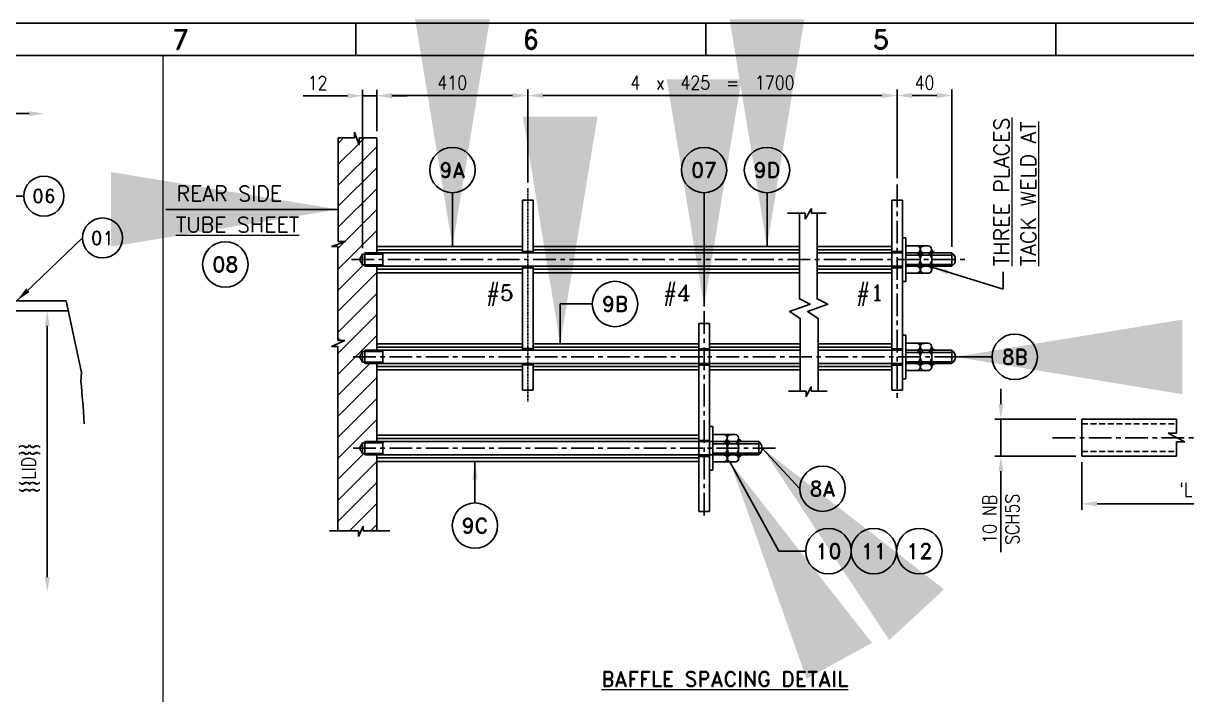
# Model space of a CAD drawing. Header units: millimetres. Extents: x 10144 to 11200, y -168 to 270.
# Drawn here: x 10336.4 to 10528.5, y 141.3 to 252.2 of the extents above; entities that cross this region are included whole.
import ezdxf
from ezdxf.enums import TextEntityAlignment as Align

# ---------------------------------------------------------------- set-up
doc = ezdxf.new("R2010")
doc.units = ezdxf.units.MM
doc.header["$LTSCALE"] = 3
doc.linetypes.add('CENTER', pattern=[2, 1.25, -0.25, 0.25, -0.25])
doc.linetypes.add('HIDDEN', pattern=[9.525, 6.35, -3.175])
doc.layers.get('0').update_dxf_attribs({"color": 5})
for name, color, linetype in [('BOD', 7, 'Continuous'), ('CEN', 1, 'CENTER'), ('das', 4, 'HIDDEN'), ('DIM', 6, 'Continuous'), ('HATCH', 1, 'Continuous'), ('Hid', 4, 'HIDDEN'), ('TEXT', 5, 'Continuous')]:
    doc.layers.add(name, color=color, linetype=linetype)
doc.layers.add('E_Equipment', color=5, linetype='Continuous', lineweight=13)
doc.styles.add('BEV0', font='verdana.ttf', dxfattribs={"height": 4})
doc.styles.add('BEV00', font='romans.shx')
doc.styles.add('ISOCP3', font='isocp3.shx')
doc.styles.add('ROMANC', font='ROMANC')
doc.styles.add('ROMAND', font='romand')
doc.styles.add('ROMANS', font='ROMANS.shx', dxfattribs={"width": 0.85})
doc.dimstyles.new('123', dxfattribs={"dimscale": 30, "dimtxt": 2.5, "dimasz": 2.5, "dimexe": 1, "dimexo": 1, "dimgap": 1, "dimtad": 1, "dimdec": 0, "dimzin": 0, "dimdsep": 46, "dimtxsty": 'ROMANS', "dimcen": 1, "dimclrd": 6, "dimclre": 6, "dimclrt": 5, "dimadec": 0, "dimazin": 0, "dimtfac": 1, "dimtdec": 0, "dimtmove": 0, "dimatfit": 3, "dimfxl": 1, "dimtolj": 1, "dimtzin": 0, "dimlwd": -1, "dimlwe": -1, "dimarcsym": 0})
doc.dimstyles.new('MEGA_STD', dxfattribs={"dimtxt": 2.5, "dimasz": 2.5, "dimexe": 1, "dimexo": 1, "dimgap": 1, "dimtad": 1, "dimdec": 1, "dimdsep": 46, "dimtxsty": 'ISOCP3', "dimcen": 1, "dimclrd": 6, "dimclre": 6, "dimclrt": 5, "dimadec": 0, "dimazin": 0, "dimtfac": 1, "dimtdec": 1, "dimtmove": 0, "dimatfit": 3, "dimfxl": 1, "dimtolj": 1, "dimarcsym": 0})
doc.dimstyles.new('MEGA_STD$0', dxfattribs={"dimtxt": 2.5, "dimasz": 2.5, "dimexe": 1, "dimexo": 1, "dimgap": 1, "dimtad": 1, "dimdec": 1, "dimdsep": 46, "dimtxsty": 'ISOCP3', "dimcen": 1, "dimclrd": 6, "dimclre": 6, "dimclrt": 5, "dimadec": 0, "dimazin": 0, "dimtfac": 1, "dimtdec": 1, "dimtmove": 0, "dimatfit": 3, "dimfxl": 1, "dimtolj": 1, "dimarcsym": 0})

# ---------------------------------------------------------------- blocks, each defined once
blk = doc.blocks.new('A$C62B60EB5')
at = {"linetype": 'Continuous'}
blk.add_lwpolyline([(588.69, 5.31), (588.69, 414.69), (21.25, 414.69), (21.25, 5.31)], close=True, dxfattribs=at)
at = {"layer": 'BOD', "linetype": 'Continuous'}
for p, q in [((247.16, 414.69), (247.16, 420)), ((304.97, 414.69), (304.97, 420)), ((304.97, 414.69), (304.97, 420)), ((362.78, 414.69), (362.78, 420))]:
    blk.add_line(p, q, dxfattribs=at)
at = {"layer": 'BOD', "color": 1, "linetype": 'Continuous'}
blk.add_lwpolyline([(594, 420), (0, 420), (0, 0), (594, 0)], close=True, dxfattribs=at)
at = {"layer": 'Hid', "color": 5, "style": 'BEV0'}
for tag, p in [('TITLE', (510.45, 49.46)), ('CUSTOMER', (510.45, 42.89)), ('PROJECTNO', (510.45, 36.33))]:
    blk.add_attdef(tag, text='', height=2.92, dxfattribs=at).set_placement(p, align=Align.MIDDLE_LEFT)
at = {"layer": 'Hid', "color": 0, "style": 'BEV00'}
for tag, p in [('DRAWN', (473.39, 30.27)), ('CHECKED', (473.39, 24.72)), ('APPROVED', (473.39, 19.18)), ('DATE', (473.39, 13.63)), ('SCALE', (473.39, 8.09))]:
    blk.add_attdef(tag, text='', height=1.82, dxfattribs=at).set_placement(p, align=Align.MIDDLE_LEFT)
at = {"layer": 'Hid', "color": 1, "style": 'BEV0'}
blk.add_attdef('DWG', text='', height=2.92, dxfattribs=at).set_placement((517.9, 9.24), align=Align.MIDDLE_LEFT)
blk.add_attdef('0', text='', height=2.92, dxfattribs=at).set_placement((574.82, 9.24), align=Align.MIDDLE_CENTER)
at = {"layer": 'TEXT', "color": 7, "linetype": 'Continuous', "style": 'ROMAND'}
for s, p in [('7', (218.26, 417.34)), ('6', (276.07, 417.34)), ('5', (333.87, 417.34))]:
    blk.add_text(s, height=3.19, dxfattribs=at).set_placement(p, align=Align.MIDDLE)
blk = doc.blocks.new('*D2777')
at = {"layer": 'Defpoints', "color": 0}
for p in [(10335.66, 204.75), (10340.35, 158.27), (10340.35, 158.27)]:
    blk.add_point(p, dxfattribs=at)
at = {"layer": 'E_Equipment', "color": 6, "linetype": 'ByBlock', "lineweight": -2}
for p, q in [((10336.66, 204.75), (10341.35, 204.75)), ((10340.35, 202.25), (10340.35, 160.77)), ((10341.35, 158.27), (10341.35, 158.27))]:
    blk.add_line(p, q, dxfattribs=at)
at = {"layer": 'E_Equipment', "color": 6}
for points in [[(10340.77, 202.25), (10339.94, 202.25), (10340.35, 204.75)], [(10339.94, 160.77), (10340.77, 160.77), (10340.35, 158.27)]]:
    blk.add_solid(points, dxfattribs=at)
at = {"layer": 'E_Equipment', "color": 5, "insert": (10337.64, 178.75), "char_height": 2.25, "attachment_point": 5, "rotation": 90, "style": 'ROMANS'}
blk.add_mtext('\\A1;{\\C256;\\{\\{LID\\}\\}}', dxfattribs=at)
blk = doc.blocks.new('*D2779')
at = {"layer": 'Defpoints', "color": 0}
for p in [(10339.86, 237.3), (10339.86, 237.3), (10313.04, 216.86)]:
    blk.add_point(p, dxfattribs=at)
at = {"layer": 'E_Equipment', "color": 6, "linetype": 'ByBlock', "lineweight": -2}
for p, q in [((10313.04, 217.86), (10313.04, 238.3)), ((10339.86, 238.3), (10339.86, 238.3)), ((10315.54, 237.3), (10337.36, 237.3))]:
    blk.add_line(p, q, dxfattribs=at)
at = {"layer": 'E_Equipment', "color": 6}
for points in [[(10315.54, 237.71), (10315.54, 236.88), (10313.04, 237.3)], [(10337.36, 236.88), (10337.36, 237.71), (10339.86, 237.3)]]:
    blk.add_solid(points, dxfattribs=at)
at = {"layer": 'E_Equipment', "color": 5, "insert": (10326.45, 239.42), "char_height": 2.25, "attachment_point": 5, "style": 'ROMANS'}
blk.add_mtext('\\A1;REF.FACE', dxfattribs=at)
blk = doc.blocks.new('PN1')
at = {"color": 6}
blk.add_circle((-4, 0), 3.67, dxfattribs=at)
at = {"layer": 'TEXT', "style": 'ROMAND'}
blk.add_attdef('PN1', text='', height=2.5, dxfattribs=at).set_placement((-4, 0), align=Align.MIDDLE)
blk = doc.blocks.new('*D2784')
at = {"layer": 'Defpoints', "color": 0}
for p in [(10511.18, 180.74), (10546.25, 180.74), (10546.25, 172.86)]:
    blk.add_point(p, dxfattribs=at)
at = {"layer": 'E_Equipment', "color": 6, "linetype": 'ByBlock', "lineweight": -2}
for p, q in [((10511.18, 179.74), (10511.18, 171.86)), ((10546.25, 179.74), (10546.25, 171.86)), ((10513.68, 172.86), (10543.75, 172.86))]:
    blk.add_line(p, q, dxfattribs=at)
at = {"layer": 'E_Equipment', "color": 6}
for points in [[(10513.68, 173.28), (10513.68, 172.45), (10511.18, 172.86)], [(10543.75, 172.45), (10543.75, 173.28), (10546.25, 172.86)]]:
    blk.add_solid(points, dxfattribs=at)
at = {"layer": 'E_Equipment', "color": 5, "insert": (10528.72, 175.2), "char_height": 2.25, "attachment_point": 5, "style": 'ROMANS'}
blk.add_mtext("\\A1;`L'", dxfattribs=at)
blk = doc.blocks.new('*D2790')
at = {"layer": 'Defpoints', "color": 0}
for p in [(10511.18, 186.83), (10497.8, 180.74), (10511.18, 180.74)]:
    blk.add_point(p, dxfattribs=at)
at = {"layer": 'E_Equipment', "color": 6, "linetype": 'ByBlock', "lineweight": -2}
for p, q in [((10497.8, 189.33), (10497.8, 191.83)), ((10510.18, 186.83), (10496.8, 186.83)), ((10497.8, 186.83), (10497.8, 180.74)), ((10510.18, 180.74), (10496.8, 180.74)), ((10497.8, 178.24), (10497.8, 164.91))]:
    blk.add_line(p, q, dxfattribs=at)
at = {"layer": 'E_Equipment', "color": 6}
for points in [[(10497.39, 189.33), (10498.22, 189.33), (10497.8, 186.83)], [(10498.22, 178.24), (10497.39, 178.24), (10497.8, 180.74)]]:
    blk.add_solid(points, dxfattribs=at)
at = {"layer": 'E_Equipment', "color": 5, "insert": (10497.8, 170.33), "char_height": 2.25, "attachment_point": 5, "rotation": 90, "style": 'ROMANS'}
blk.add_mtext('\\A1;10 NB\\PSCH5S', dxfattribs=at)
blk = doc.blocks.new('*D2791')
at = {"layer": 'Defpoints', "color": 0}
for p in [(10480.66, 240.29), (10480.66, 232.42), (10419.68, 224.94)]:
    blk.add_point(p, dxfattribs=at)
at = {"layer": 'E_Equipment', "color": 6, "linetype": 'ByBlock', "lineweight": -2}
for p, q in [((10419.68, 225.94), (10419.68, 241.29)), ((10422.18, 240.29), (10478.16, 240.29)), ((10480.66, 233.42), (10480.66, 241.29))]:
    blk.add_line(p, q, dxfattribs=at)
at = {"layer": 'E_Equipment', "color": 6}
for points in [[(10422.18, 240.71), (10422.18, 239.87), (10419.68, 240.29)], [(10478.16, 239.87), (10478.16, 240.71), (10480.66, 240.29)]]:
    blk.add_solid(points, dxfattribs=at)
at = {"layer": 'E_Equipment', "color": 5, "insert": (10450.17, 242.41), "char_height": 2.25, "attachment_point": 5, "style": 'ROMANS'}
blk.add_mtext('\\A1;4  x  425  =  1700', dxfattribs=at)
blk = doc.blocks.new('*D2792')
at = {"layer": 'Defpoints', "color": 0}
for p in [(10489.71, 240.29), (10480.66, 225.62), (10489.71, 214.32)]:
    blk.add_point(p, dxfattribs=at)
at = {"layer": 'E_Equipment', "color": 6, "linetype": 'ByBlock', "lineweight": -2}
for p, q in [((10480.66, 226.62), (10480.66, 241.29)), ((10483.16, 240.29), (10487.21, 240.29)), ((10489.71, 215.32), (10489.71, 241.29))]:
    blk.add_line(p, q, dxfattribs=at)
at = {"layer": 'E_Equipment', "color": 6}
for points in [[(10483.16, 240.71), (10483.16, 239.87), (10480.66, 240.29)], [(10487.21, 239.87), (10487.21, 240.71), (10489.71, 240.29)]]:
    blk.add_solid(points, dxfattribs=at)
at = {"layer": 'E_Equipment', "color": 5, "insert": (10485.18, 242.41), "char_height": 2.25, "attachment_point": 5, "style": 'ROMANS'}
blk.add_mtext('\\A1;40', dxfattribs=at)
blk = doc.blocks.new('PNO')
at = {"color": 6}
blk.add_circle((4.5, 0), 4.5, dxfattribs=at)
at = {"layer": 'TEXT', "style": 'ROMAND'}
blk.add_attdef('NO', text='', height=3, dxfattribs=at).set_placement((4.5, 0), align=Align.MIDDLE)
blk = doc.blocks.new('*D2793')
at = {"layer": 'Defpoints', "color": 0}
for p in [(10394.76, 240.29), (10394.76, 240.29), (10419.68, 240.29)]:
    blk.add_point(p, dxfattribs=at)
at = {"layer": 'E_Equipment', "color": 6, "linetype": 'ByBlock', "lineweight": -2}
for p, q in [((10417.18, 240.29), (10397.26, 240.29)), ((10394.76, 239.29), (10394.76, 239.29)), ((10419.68, 239.29), (10419.68, 239.29))]:
    blk.add_line(p, q, dxfattribs=at)
at = {"layer": 'E_Equipment', "color": 6}
for points in [[(10397.26, 240.71), (10397.26, 239.87), (10394.76, 240.29)], [(10417.18, 239.87), (10417.18, 240.71), (10419.68, 240.29)]]:
    blk.add_solid(points, dxfattribs=at)
at = {"layer": 'E_Equipment', "color": 5, "insert": (10407.22, 242.41), "char_height": 2.25, "attachment_point": 5, "style": 'ROMANS'}
blk.add_mtext('\\A1;410', dxfattribs=at)
blk = doc.blocks.new('*D2794')
at = {"layer": 'Defpoints', "color": 0}
for p in [(10392.4, 240.25), (10394.76, 233.41), (10392.4, 214.1)]:
    blk.add_point(p, dxfattribs=at)
at = {"layer": 'E_Equipment', "color": 6, "linetype": 'ByBlock', "lineweight": -2}
for p, q in [((10389.9, 240.25), (10382.58, 240.25)), ((10392.4, 215.1), (10392.4, 241.25)), ((10394.76, 240.25), (10392.4, 240.25)), ((10394.76, 234.41), (10394.76, 241.25)), ((10397.26, 240.25), (10399.76, 240.25))]:
    blk.add_line(p, q, dxfattribs=at)
at = {"layer": 'E_Equipment', "color": 6}
for points in [[(10389.9, 239.83), (10389.9, 240.67), (10392.4, 240.25)], [(10397.26, 240.67), (10397.26, 239.83), (10394.76, 240.25)]]:
    blk.add_solid(points, dxfattribs=at)
at = {"layer": 'E_Equipment', "color": 5, "insert": (10384.99, 242.38), "char_height": 2.25, "attachment_point": 5, "style": 'ROMANS'}
blk.add_mtext('\\A1;12', dxfattribs=at)

msp = doc.modelspace()

# ---------------------------------------------------------------- hatches: boundary and pattern name
at = {"layer": 'HATCH'}
h = msp.add_hatch(dxfattribs=at)
h.set_pattern_fill('ANSI31', color=256, scale=19.607843, style=0)
h.set_pattern_definition([(45, (10341.5524, 126.6405), (-1.733105, 1.733105), [])])
h.paths.add_polyline_path([(10394.79, 198.25), (10392.78, 198.25), (10392.78, 198.04), (10392.4, 198.04), (10392.4, 198.04), (10391.88, 197.14), (10392.4, 196.25), (10392.78, 196.25), (10392.78, 196.04), (10394.79, 196.04), (10394.79, 183.16), (10392.78, 183.16), (10392.78, 182.96), (10392.4, 182.96), (10392.4, 182.95), (10391.88, 182.06), (10392.4, 181.16), (10392.78, 181.16), (10392.78, 180.95), (10394.79, 180.95), (10394.79, 168.41), (10392.53, 168.41), (10392.53, 169.2), (10391.92, 167.85), (10391.74, 168.03), (10391.74, 168.41), (10388.35, 168.41), (10388.35, 198.87), (10387.75, 198.87), (10387.61, 199.01), (10389.5, 199.81), (10388.78, 199.81), (10388.35, 200.24), (10388.35, 215.38), (10387.26, 215.38), (10389.58, 216.17), (10388.38, 216.17), (10388.38, 233.3), (10391.07, 233.3), (10391.07, 234.26), (10391.87, 232.11), (10391.87, 233.3), (10394.76, 233.3), (10394.76, 225.16), (10394.76, 214.31), (10392.78, 214.31), (10392.78, 214.1), (10392.4, 214.1), (10392.4, 214.1), (10391.88, 213.2), (10392.4, 212.31), (10392.78, 212.31), (10392.78, 212.09), (10394.79, 212.09)])

# ---------------------------------------------------------------- linework, layer by layer
for p, q in [((10388.38, 233.3), (10388.38, 216.17)), ((10388.38, 233.3), (10391.07, 233.3)), ((10391.07, 234.26), (10391.07, 233.3)), ((10391.87, 232.11), (10391.07, 234.26)), ((10391.87, 233.3), (10391.87, 232.11)), ((10391.87, 233.3), (10394.76, 233.3)), ((10394.76, 233.3), (10394.76, 214.3)), ((10394.76, 233.3), (10394.76, 225.16)), ((10394.76, 222.95), (10394.76, 214.3)), ((10418.79, 214.3), (10418.79, 223.01)), ((10418.79, 223.01), (10420.56, 223.01)), ((10420.56, 214.3), (10420.56, 223.01)), ((10479.78, 204.86), (10479.78, 223.01)), ((10481.55, 223.01), (10479.78, 223.01)), ((10481.55, 204.79), (10481.55, 223.01)), ((10389.58, 216.17), (10387.26, 215.38)), ((10387.26, 215.38), (10388.35, 215.38)), ((10388.35, 215.38), (10388.35, 199.81)), ((10388.38, 216.17), (10389.58, 216.17)), ((10418.79, 215.36), (10394.76, 215.36)), ((10464.52, 215.36), (10420.56, 215.36)), ((10479.78, 215.36), (10467.6, 215.36)), ((10482.12, 216.8), (10481.55, 216.8)), ((10482.12, 209.6), (10482.12, 216.8)), ((10485.81, 215.45), (10482.12, 215.45)), ((10392.4, 214.1), (10391.88, 213.2)), ((10395.77, 214.1), (10392.4, 214.1)), ((10392.4, 214.1), (10392.4, 212.31)), ((10464.67, 214.31), (10392.78, 214.31)), ((10392.78, 214.3), (10392.78, 212.09)), ((10418.79, 214.82), (10394.76, 214.82)), ((10395.77, 214.3), (10395.77, 212.09)), ((10420.56, 214.51), (10418.79, 214.51)), ((10464.52, 214.82), (10420.56, 214.82)), ((10479.78, 214.82), (10467.6, 214.82)), ((10481.55, 214.31), (10467.6, 214.31)), ((10481.55, 214.51), (10479.78, 214.51)), ((10489.71, 214.32), (10482.12, 214.32)), ((10484.48, 214.89), (10484.48, 211.52)), ((10484.49, 211.56), (10484.49, 214.93)), ((10486.37, 214.89), (10486.37, 211.52)), ((10486.91, 214.32), (10486.37, 214.75)), ((10489.71, 212.09), (10489.71, 214.32)), ((10489.71, 214.32), (10489.71, 212.09)), ((10489.71, 212.15), (10489.71, 214.27)), ((10392.4, 212.31), (10391.88, 213.2)), ((10395.77, 212.31), (10392.4, 212.31)), ((10464.67, 212.09), (10392.78, 212.09)), ((10418.79, 211.6), (10394.79, 211.6)), ((10418.79, 198.25), (10418.79, 212.09)), ((10420.56, 211.85), (10418.79, 211.85)), ((10420.56, 198.25), (10420.56, 212.09)), ((10464.52, 211.6), (10420.56, 211.6)), ((10481.55, 212.09), (10467.6, 212.09)), ((10479.78, 211.6), (10467.6, 211.6)), ((10481.55, 211.85), (10479.78, 211.85)), ((10489.71, 212.09), (10482.12, 212.09)), ((10485.04, 212.07), (10484.91, 212.07)), ((10486.91, 212.09), (10486.37, 211.65)), ((10418.79, 211.03), (10394.79, 211.03)), ((10464.52, 211.03), (10420.56, 211.03)), ((10479.78, 211.03), (10467.6, 211.03)), ((10482.12, 209.6), (10481.55, 209.6)), ((10485.7, 210.97), (10482.12, 210.97)), ((10327.2, 206.41), (10343.49, 206.41)), ((10343.49, 206.41), (10345.98, 194.53)), ((10325.53, 204.75), (10343.84, 204.75)), ((10479.78, 191.64), (10479.78, 204.86)), ((10481.55, 191.64), (10481.55, 204.86)), ((10447.91, 171.59), (10447.91, 202.64)), ((10449.67, 202.64), (10447.91, 202.64)), ((10449.67, 171.59), (10449.67, 202.64)), ((10389.5, 199.81), (10387.26, 198.87)), ((10388.35, 199.81), (10389.5, 199.81)), ((10482.12, 200.73), (10481.55, 200.73)), ((10482.12, 193.53), (10482.12, 200.73)), ((10387.26, 198.87), (10388.35, 198.87)), ((10387.5, 198.87), (10387.43, 198.94)), ((10388.35, 198.87), (10388.35, 168.41)), ((10392.4, 198.04), (10391.88, 197.14)), ((10395.77, 198.04), (10392.4, 198.04)), ((10392.4, 198.04), (10392.4, 196.25)), ((10392.78, 198.25), (10392.78, 196.04)), ((10464.67, 198.25), (10392.78, 198.25)), ((10418.79, 199.3), (10394.79, 199.3)), ((10418.79, 198.76), (10394.79, 198.76)), ((10395.77, 198.24), (10395.77, 196.04)), ((10420.56, 198.49), (10418.79, 198.49)), ((10447.91, 199.3), (10420.56, 199.3)), ((10447.91, 198.76), (10420.56, 198.76)), ((10449.67, 198.45), (10447.91, 198.45)), ((10449.67, 198.44), (10447.91, 198.44)), ((10464.67, 199.3), (10449.67, 199.3)), ((10464.67, 198.76), (10449.67, 198.76)), ((10479.78, 199.3), (10467.6, 199.3)), ((10479.78, 198.76), (10467.6, 198.76)), ((10481.55, 198.25), (10467.6, 198.25)), ((10481.55, 198.44), (10479.78, 198.44)), ((10485.81, 199.38), (10482.12, 199.38)), ((10489.71, 198.25), (10482.12, 198.25)), ((10484.48, 198.82), (10484.48, 195.45)), ((10484.49, 195.5), (10484.49, 198.87)), ((10486.37, 198.82), (10486.37, 195.45)), ((10486.91, 198.25), (10486.37, 198.68)), ((10489.71, 196.02), (10489.71, 198.25)), ((10489.71, 198.25), (10489.71, 196.02)), ((10489.71, 196.08), (10489.71, 198.2)), ((10392.4, 196.25), (10391.88, 197.14)), ((10395.77, 196.25), (10392.4, 196.25)), ((10464.67, 196.04), (10392.78, 196.04)), ((10418.79, 191.64), (10418.79, 196.04)), ((10420.56, 191.64), (10420.56, 196.04)), ((10481.55, 196.04), (10467.6, 196.04)), ((10489.71, 196.02), (10482.12, 196.02)), ((10485.04, 196), (10484.91, 196)), ((10486.91, 196.02), (10486.37, 195.58)), ((10345.98, 194.53), (10345.89, 193.08)), ((10418.79, 195.54), (10394.79, 195.54)), ((10418.79, 194.97), (10394.79, 194.97)), ((10420.56, 195.83), (10418.79, 195.83)), ((10447.91, 195.54), (10420.56, 195.54)), ((10447.91, 194.97), (10420.56, 194.97)), ((10449.67, 195.79), (10447.91, 195.79)), ((10449.67, 195.78), (10447.91, 195.78)), ((10464.67, 195.54), (10449.67, 195.54)), ((10464.67, 194.97), (10449.67, 194.97)), ((10479.78, 195.54), (10467.6, 195.54)), ((10479.78, 194.97), (10467.6, 194.97)), ((10481.55, 195.78), (10479.78, 195.78)), ((10485.7, 194.9), (10482.12, 194.9)), ((10345.89, 193.08), (10346.02, 192.23)), ((10346.02, 192.23), (10346.13, 190.51)), ((10482.12, 193.53), (10481.55, 193.53)), ((10346.13, 190.51), (10346.27, 189.06)), ((10420.56, 191.64), (10418.79, 191.64)), ((10479.78, 191.64), (10481.55, 191.64)), ((10346.27, 189.06), (10346.44, 186.08)), ((10511.18, 186.83), (10526.76, 186.83)), ((10511.18, 186.83), (10511.18, 180.74)), ((10526.76, 186.83), (10526.76, 184.52)), ((10450.24, 185.65), (10449.67, 185.65)), ((10450.24, 178.45), (10450.24, 185.65)), ((10525.43, 184.52), (10528.15, 183.13)), ((10526.76, 184.52), (10525.43, 184.52)), ((10392.4, 182.95), (10391.88, 182.06)), ((10395.77, 182.96), (10392.4, 182.96)), ((10392.4, 182.96), (10392.4, 181.16)), ((10457.83, 183.16), (10392.78, 183.16)), ((10392.78, 183.16), (10392.78, 180.95)), ((10447.91, 184.21), (10394.79, 184.21)), ((10447.91, 183.68), (10394.79, 183.68)), ((10395.77, 183.16), (10395.77, 180.95)), ((10449.67, 183.35), (10447.91, 183.35)), ((10453.93, 184.3), (10450.24, 184.3)), ((10457.83, 183.16), (10450.24, 183.16)), ((10452.61, 183.73), (10452.61, 180.37)), ((10452.62, 180.41), (10452.62, 183.78)), ((10454.5, 183.73), (10454.5, 180.36)), ((10455.04, 183.16), (10454.5, 183.6)), ((10457.83, 180.93), (10457.83, 183.16)), ((10457.83, 183.16), (10457.83, 180.93)), ((10457.83, 181), (10457.83, 183.12)), ((10528.15, 183.13), (10526.76, 183.13)), ((10526.76, 183.13), (10526.76, 180.74)), ((10392.4, 181.16), (10391.88, 182.06)), ((10395.77, 181.16), (10392.4, 181.16)), ((10457.83, 180.95), (10392.78, 180.95)), ((10449.67, 180.69), (10447.91, 180.69)), ((10457.83, 180.93), (10450.24, 180.93)), ((10453.17, 180.91), (10453.04, 180.91)), ((10455.04, 180.93), (10454.5, 180.5)), ((10511.18, 180.74), (10526.76, 180.74)), ((10447.91, 180.46), (10394.79, 180.46)), ((10447.91, 179.88), (10394.79, 179.88)), ((10453.83, 179.81), (10450.24, 179.81)), ((10450.24, 178.45), (10449.67, 178.45)), ((10447.91, 171.59), (10449.67, 171.59)), ((10392.53, 169.2), (10391.74, 167.46)), ((10392.53, 168.41), (10392.53, 169.2)), ((10386.94, 168.41), (10391.74, 168.41)), ((10391.74, 167.46), (10391.74, 168.41)), ((10392.53, 168.41), (10396.89, 168.41))]:
    msp.add_line(p, q)
at = {"color": 1}
for p, q in [((10466.51, 221.63), (10465.49, 219.88)), ((10466.51, 220.84), (10466.51, 221.63)), ((10462.58, 220.84), (10465.49, 220.84)), ((10465.49, 219.88), (10465.49, 220.84)), ((10466.51, 220.84), (10468.95, 220.84)), ((10466.45, 192.26), (10465.65, 190.52)), ((10466.45, 191.47), (10466.45, 192.26)), ((10462.73, 191.47), (10465.65, 191.47)), ((10465.65, 190.52), (10465.65, 191.47)), ((10466.45, 191.47), (10469.1, 191.47))]:
    msp.add_line(p, q, dxfattribs=at)
at = {"linetype": 'Continuous'}
for p, q in [((10489.71, 213.91), (10482.12, 213.91)), ((10482.12, 212.4), (10489.71, 212.4)), ((10489.71, 197.85), (10482.12, 197.85)), ((10482.12, 196.33), (10489.71, 196.33)), ((10457.83, 182.76), (10450.24, 182.76)), ((10450.24, 181.24), (10457.83, 181.24))]:
    msp.add_line(p, q, dxfattribs=at)
at = {"linetype": 'ByBlock'}
for p, q in [((10388.78, 199.81), (10388.35, 200.24)), ((10387.75, 198.87), (10387.61, 199.01)), ((10391.92, 167.85), (10391.74, 168.03))]:
    msp.add_line(p, q, dxfattribs=at)
at = {"color": 6}
msp.add_line((10465.58, 165.06), (10461.16, 165.06), dxfattribs=at)
for points in [[(10464.52, 220.84), (10464.52, 206.69), (10466.28, 205.81), (10462.91, 204.64), (10464.67, 203.47), (10464.67, 191.47)], [(10467.45, 220.84), (10467.45, 206.69), (10469.21, 205.81), (10465.84, 204.64), (10467.6, 203.47), (10467.6, 191.47)], [(10394.79, 198.25), (10394.79, 212.09)], [(10394.79, 183.16), (10394.79, 196.04)], [(10394.79, 168.41), (10394.79, 180.95)]]:
    msp.add_lwpolyline(points)
for centre, radius, start, end in [((10483.89, 214.89), 0.571, 278.2023, 87.8861), ((10485.04, 214.88), 0.559, 80.2404, 273.4152), ((10485.79, 214.88), 0.571, 278.2023, 87.8861), ((10483.05, 213.22), 1.44, 308.6162, 51.255), ((10485.92, 213.19), 1.44, 128.6162, 231.255), ((10484.95, 213.22), 1.44, 308.6162, 51.255), ((10488.86, 213.2), 1.4, 307.169, 52.831), ((10483.92, 211.53), 0.559, 260.2404, 93.4152), ((10485.08, 211.52), 0.571, 98.2023, 267.8861), ((10485.82, 211.53), 0.559, 260.2404, 93.4152), ((10483.89, 198.82), 0.571, 278.2023, 87.8861), ((10483.05, 197.15), 1.44, 308.6162, 51.255), ((10485.92, 197.12), 1.44, 128.6162, 231.255), ((10485.04, 198.81), 0.559, 80.2404, 273.4152), ((10485.79, 198.81), 0.571, 278.2023, 87.8861), ((10484.95, 197.15), 1.44, 308.6162, 51.255), ((10488.86, 197.13), 1.4, 307.169, 52.831), ((10483.92, 195.46), 0.559, 260.2404, 93.4152), ((10485.08, 195.45), 0.571, 98.2023, 267.8861), ((10485.82, 195.46), 0.559, 260.2404, 93.4152), ((10452.02, 183.73), 0.571, 278.2023, 87.8861), ((10451.18, 182.07), 1.44, 308.6162, 51.255), ((10453.17, 183.72), 0.559, 80.2404, 273.4152), ((10454.04, 182.03), 1.44, 128.6162, 231.255), ((10453.91, 183.73), 0.571, 278.2023, 87.8861), ((10453.07, 182.06), 1.44, 308.6162, 51.255), ((10456.99, 182.05), 1.4, 307.169, 52.831), ((10452.05, 180.38), 0.559, 260.2404, 93.4152), ((10453.21, 180.36), 0.571, 98.2023, 267.8861), ((10453.95, 180.37), 0.559, 260.2404, 93.4152)]:
    msp.add_arc(centre, radius, start, end)
for points in [[(10486.37, 214.75), (10486.37, 214.32), (10486.91, 214.32)], [(10486.37, 211.65), (10486.37, 212.09), (10486.91, 212.09)], [(10486.37, 198.68), (10486.37, 198.25), (10486.91, 198.25)], [(10486.37, 195.58), (10486.37, 196.02), (10486.91, 196.02)], [(10454.5, 183.6), (10454.5, 183.16), (10455.04, 183.16)], [(10454.5, 180.5), (10454.5, 180.93), (10455.04, 180.93)]]:
    msp.add_solid(points)
at = {"layer": 'CEN', "linetype": 'CENTER', "ltscale": 0.05}
msp.add_line((10419.68, 189.75), (10419.68, 224.94), dxfattribs=at)
at = {"layer": 'CEN', "linetype": 'CENTER'}
for p, q in [((10480.66, 225.62), (10480.66, 189.75)), ((10448.79, 204.69), (10448.79, 170.81)), ((10490.84, 197.14), (10492.88, 197.14))]:
    msp.add_line(p, q, dxfattribs=at)
at = {"layer": 'CEN'}
for p, q in [((10390.57, 213.2), (10492.08, 213.2)), ((10390.83, 197.14), (10491, 197.14)), ((10506.32, 183.79), (10548.95, 183.79)), ((10390.83, 182.06), (10461.14, 182.06))]:
    msp.add_line(p, q, dxfattribs=at)
at = {"layer": 'das', "ltscale": 0.05}
for p, q in [((10511.18, 186.07), (10526.76, 186.07)), ((10511.18, 181.5), (10526.76, 181.5))]:
    msp.add_line(p, q, dxfattribs=at)
at = {"layer": 'DIM'}
msp.add_line((10410.96, 179.88), (10410.96, 173.02), dxfattribs=at)
msp.add_solid([(10411.4, 176.84), (10410.52, 176.84), (10410.96, 179.88)], dxfattribs=at)
at = {"layer": 'E_Equipment'}
msp.add_line((10359.45, 246.91), (10359.45, 138.37), dxfattribs=at)

# ---------------------------------------------------------------- block references
msp.add_blockref('A$C62B60EB5', (10144.11, -167.78))
at = {"layer": 'DIM', "linetype": 'Continuous', "xscale": 0.8999996399990071, "yscale": 0.8999996399990071, "zscale": 0.8999996399990071}
for p, values in [((10343.4, 223.68), {'PN1': '06'}), ((10353.08, 216.77), {'PN1': '01'})]:
    msp.add_blockref('PN1', p, dxfattribs=at).add_auto_attribs(values)
at = {"layer": 'TEXT', "linetype": 'ByBlock', "xscale": 0.8333333333333127, "yscale": 0.8333333333333127, "zscale": 0.8333333333333127}
for p, values in [((10403.5, 227.98), {'NO': '9A'}), ((10445.04, 227.98), {'NO': '07'}), ((10455.43, 227.98), {'NO': '9D'}), ((10366, 212.39), {'NO': '08'}), ((10430.33, 205.87), {'NO': '9B'}), ((10496.33, 197.13), {'NO': '8B'}), ((10464.6, 175.36), {'NO': '8A'}), ((10407.21, 169.27), {'NO': '9C'}), ((10465.58, 165.06), {'NO': '10'}), ((10473.08, 165.06), {'NO': '11'}), ((10480.58, 165.06), {'NO': '12'})]:
    msp.add_blockref('PNO', p, dxfattribs=at).add_auto_attribs(values)

# ---------------------------------------------------------------- texts
at = {"color": 5, "lineweight": 5}
for s, style, p in [('REAR SIDE', 'ROMANS', (10361.69, 222.85)), ('%%UTUBE SHEET', 'ROMANS', (10361.6, 217.72)), ('%%UBAFFLE SPACING DETAIL', 'ROMAND', (10431.86, 142.69))]:
    msp.add_text(s, height=2.5, dxfattribs=dict(at, style=style)).set_placement(p)
at = {"layer": 'TEXT', "lineweight": 5, "style": 'ROMANS'}
for s, p in [('%%UTHREE PLACES', (10499.15, 212.12)), ('%%UTACK WELD AT', (10503.57, 212.12))]:
    msp.add_text(s, height=2.5, rotation=90, dxfattribs=at).set_placement(p)
at = {"layer": 'TEXT', "lineweight": 5, "style": 'ROMANC'}
for s, p in [('#5', (10412.79, 206.42)), ('#4', (10442.03, 206.42)), ('#1', (10473.9, 206.42))]:
    msp.add_text(s, height=2.601, dxfattribs=at).set_placement(p)

# ---------------------------------------------------------------- dimensions: what is measured, and where the dimension line sits
at = {"layer": 'E_Equipment'}
for base, p1, p2, text, picture, middle in [((10480.66, 240.29), (10419.68, 224.94), (10480.66, 232.42), '4  x  425  =  1700', '*D2791', (10450.17, 242.41)), ((10489.71, 240.29), (10480.66, 225.62), (10489.71, 214.32), '40', '*D2792', (10485.18, 242.41)), ((10339.86, 237.3), (10313.04, 216.86), (10339.86, 237.3), 'REF.FACE', '*D2779', (10326.45, 239.42))]:
    dim = msp.add_linear_dim(base=base, p1=p1, p2=p2, angle=180, text=text, dimstyle='MEGA_STD$0', override={"dimtxt": 2.25, "dimtxsty": 'ROMANS', "dimfxl": 2, "dimarcsym": 1}, dxfattribs=at)
    dim.commit()
    dim.dimension.update_dxf_attribs({"geometry": picture, "text_midpoint": middle})
for base, p1, p2, angle, text, picture, middle in [((10392.4, 240.25), (10394.76, 233.41), (10392.4, 214.1), 180, '12', '*D2794', (10384.99, 240.25)), ((10394.76, 240.29), (10419.68, 240.29), (10394.76, 240.29), 180, '410', '*D2793', (10407.22, 240.29)), ((10340.35, 158.27), (10335.66, 204.75), (10340.35, 158.27), 90, '{\\C256;\\{\\{LID\\}\\}}', '*D2777', (10340.35, 178.75)), ((10497.8, 180.74), (10511.18, 186.83), (10511.18, 180.74), 90, '10 NB\\XSCH5S', '*D2790', (10497.8, 170.33))]:
    dim = msp.add_linear_dim(base=base, p1=p1, p2=p2, angle=angle, text=text, dimstyle='MEGA_STD$0', override={"dimtxt": 2.25, "dimtxsty": 'ROMANS', "dimfxl": 2, "dimarcsym": 1}, dxfattribs=at)
    dim.commit()
    dim.dimension.update_dxf_attribs({"geometry": picture, "text_midpoint": middle, "dimtype": 160})
dim = msp.add_linear_dim(base=(10546.25, 172.86), p1=(10511.18, 180.74), p2=(10546.25, 180.74), text="`L'", dimstyle='MEGA_STD$0', override={"dimtxt": 2.25, "dimtxsty": 'ROMANS', "dimfxl": 2, "dimarcsym": 1}, dxfattribs=at)
dim.commit()
dim.dimension.update_dxf_attribs({"geometry": '*D2784', "text_midpoint": (10528.72, 175.2)})

# ---------------------------------------------------------------- leaders
at = {"layer": 'DIM'}
for points in [[(10448.79, 205.45), (10448.79, 224.09), (10448.79, 224.23)], [(10388.38, 221.49), (10359.91, 221.49)], [(10407.25, 215.36), (10407.25, 224.21)], [(10459.18, 215.36), (10459.18, 224.21)], [(10425.03, 199.3), (10425.03, 205.87), (10430.33, 205.87)], [(10490.26, 197.13), (10496.33, 197.13)], [(10458.39, 182.06), (10464.6, 175.36)], [(10453.06, 179.81), (10461.16, 165.06)]]:
    msp.add_leader(points, dimstyle='123', override={"dimscale": 15}, dxfattribs=at)
at = {"layer": 'E_Equipment'}
for points, dimstyle, override in [([(10325.53, 223.68), (10336.5, 223.68)], 'MEGA_STD', {"dimtxt": 2.25, "dimgap": 1, "dimtad": 0, "dimtxsty": 'ROMANS', "dimfxl": 2, "dimarcsym": 1}), ([(10335.34, 206.41), (10346.18, 216.77)], 'MEGA_STD', {"dimtxt": 2.25, "dimgap": 1, "dimtad": 0, "dimtxsty": 'ROMANS', "dimfxl": 2, "dimarcsym": 1}), ([(10486.64, 211.87), (10498.15, 208.32), (10498.15, 211.17)], 'MEGA_STD$0', {"dimscale": 1})]:
    msp.add_leader(points, dimstyle=dimstyle, override=override, dxfattribs=at)

doc.saveas('drawing.dxf')
